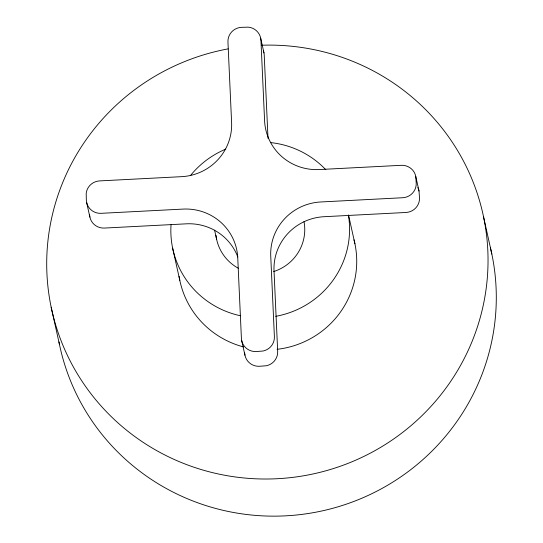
<?xml version="1.0" encoding="UTF-8"?>
<svg xmlns="http://www.w3.org/2000/svg" width="543" height="543" viewBox="0 0 543 543"><rect width="100%" height="100%" fill="white"/><g stroke="black" fill="none" stroke-linecap="round" stroke-linejoin="round"><path stroke-width="0.81" d="M483.562 216.908L491.829 254.049M415.741 176.299L416.223 183.113A14.166 13.901 -12.6 0 1 402.621 197.74L320.757 201.969A52.454 51.476 -12.6 0 0 270.76 256.493L274.391 336.579A14.166 13.901 -12.6 0 1 263.104 351.016L256.174 351.545A14.166 13.901 -12.6 0 1 241.404 338.289L237.766 258.196A52.454 51.476 -12.6 0 0 183.059 209.089L101.202 213.318A14.166 13.901 -12.6 0 1 86.337 200.163L86.201 193.335A14.166 13.901 -12.6 0 1 99.729 180.9L181.219 176.685A52.454 51.476 -12.6 0 0 231.589 122.148L227.951 42.055A14.166 13.901 -12.6 0 1 241.452 27.333L248.402 27.15A14.166 13.901 -12.6 0 1 260.945 40.352L264.577 120.437A52.454 51.476 -12.6 0 0 319.657 169.531L401.148 165.316A14.166 13.901 -12.6 0 1 415.741 176.299L419.02 191.041L419.508 197.849A14.166 13.901 -12.6 0 1 405.899 212.476L324.042 216.705A52.454 51.476 -12.6 0 0 274.039 271.228L277.677 351.321A14.166 13.901 -12.6 0 1 266.389 365.751L259.459 366.281A14.166 13.901 -12.6 0 1 244.683 353.025M348.504 214.94L354.925 243.773M260.681 38.173L263.966 52.915M241.662 340.461L244.947 355.197M214.587 230.151L216.562 239.042M172.654 248.212L179.808 280.337M86.608 202.335L89.887 217.078M51.171 307.202L59.438 344.343M348.504 215.625A89.446 87.783 -12.6 0 1 275.688 316.338M240.413 315.754A89.446 87.783 -12.6 0 1 171.038 224.802M190.505 175.491A89.446 87.783 -12.6 0 1 225.773 149.121M271.059 142.633A89.446 87.783 -12.6 0 1 325.793 169.728M354.002 239.83A89.446 87.783 -12.6 0 1 277.113 349.319M243.569 346.929A89.446 87.783 -12.6 0 1 179.075 276.353M304.012 221.558A44.594 43.766 -12.6 0 1 273.652 271.581M238.309 268.242A44.594 43.766 -12.6 0 1 215.951 235.275M417.805 187.6A14.166 13.901 -12.6 0 1 419.02 191.041M237.827 257.009A52.454 51.476 -12.6 0 0 186.344 223.825L104.48 228.06A14.166 13.901 -12.6 0 1 89.615 214.906M263.362 50.811A14.166 13.901 -12.6 0 1 264.224 55.087L267.862 135.18A52.454 51.476 -12.6 0 0 268.093 138.431M261.74 45.225A220.858 216.759 -12.6 0 1 466.356 354.28A220.858 216.759 -12.6 0 1 91.862 394.937A220.858 216.759 -12.6 0 1 228.135 48.87M490.377 247.581A220.858 216.759 -12.6 0 1 321.904 510.956A220.858 216.759 -12.6 0 1 58.943 341.914"/></g></svg>
